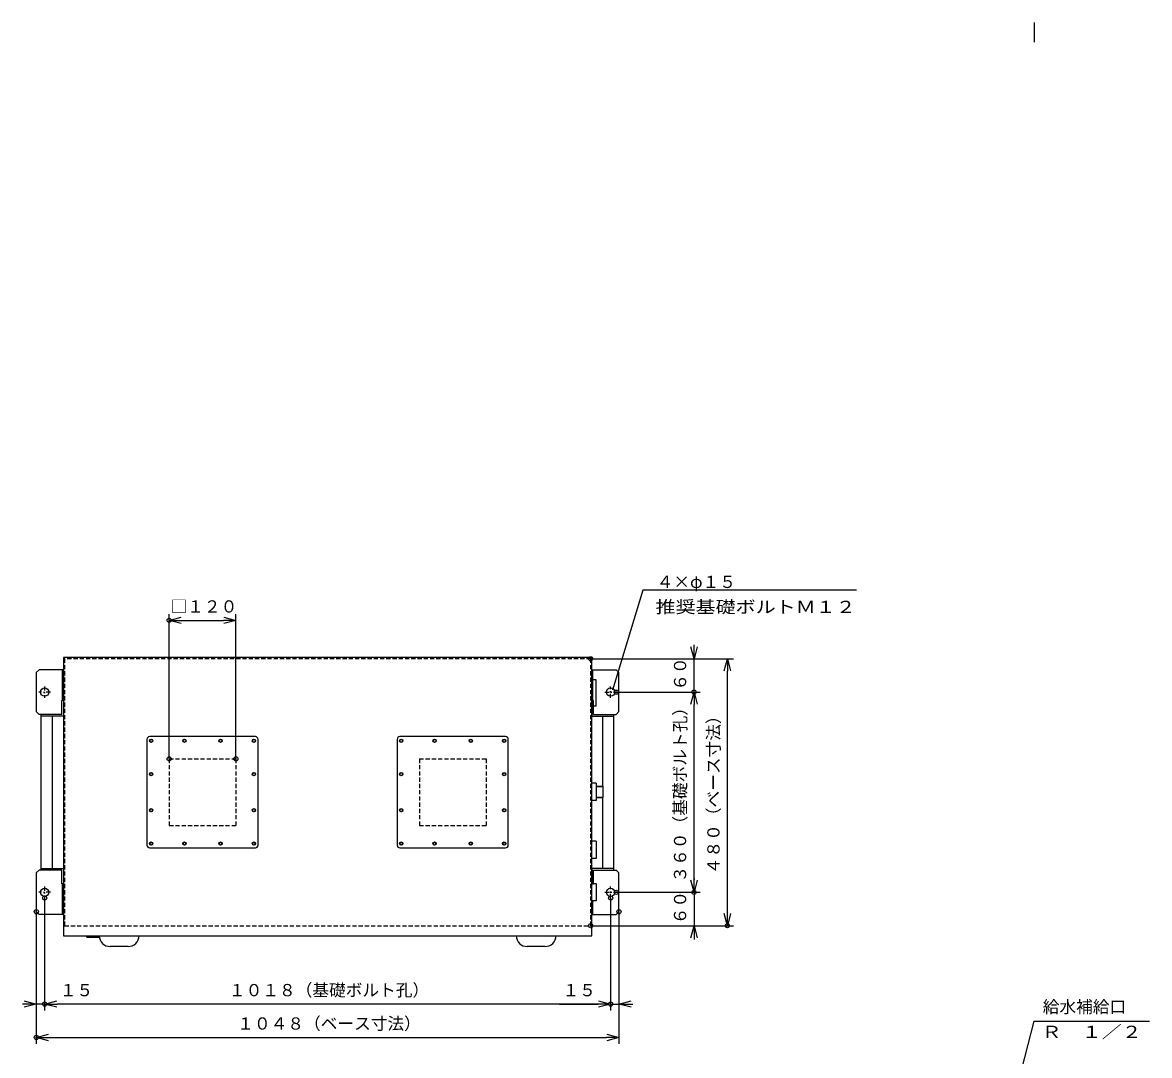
# Model space of a CAD drawing. Units: millimetres, scale not verified. Extents: x -363 to -6, y -76 to 374.
# Drawn here: x -359.5 to -89.3, y 126.7 to 374.3 of the extents above; entities that cross this region are included whole.
import ezdxf
from ezdxf.enums import TextEntityAlignment as Align

# ---------------------------------------------------------------- set-up
doc = ezdxf.new("R2010")
doc.units = ezdxf.units.MM
doc.header["$LTSCALE"] = 2
doc.header["$PDMODE"] = 32
doc.header["$PDSIZE"] = 1
doc.linetypes.add('USER1', pattern=[0.75, 0.5, -0.25])
doc.linetypes.add('USER2', pattern=[1.01, 0.5, -0.25, 0.01, -0.25])
for name, color, linetype in [('0-0_0', 7, 'Continuous'), ('0-1_M1', 7, 'Continuous'), ('0-2_M2', 7, 'Continuous'), ('0-3_DD0', 7, 'Continuous')]:
    doc.layers.add(name, color=color, linetype=linetype)
doc.styles.add('ＭＳ ゴシック', font='')
doc.styles.get('ＭＳ ゴシック').set_extended_font_data('MS Gothic')

# ---------------------------------------------------------------- blocks, each defined once
blk = doc.blocks.new('_OPEN')
at = {"layer": '0-0_0'}
blk.add_line((0, 0), (-1, 0), dxfattribs=at)
blk.add_lwpolyline([(-0.9659, 0.2588), (0, 0), (-0.9659, -0.2588)], dxfattribs=at)

msp = doc.modelspace()

# ---------------------------------------------------------------- linework, layer by layer
at = {"layer": '0-0_0'}
for q in [(-126.812, 96.79), (-89.285, 134.894)]:
    msp.add_line((-116.997, 134.894), q, dxfattribs=at)
msp.add_lwpolyline([(-159.576, 238.237), (-210.814, 238.237), (-218.031, 214.277)], dxfattribs=at)
at = {"layer": '0-1_M1'}
for p, q in [((-116.91, 374.335), (-116.91, 369.642)), ((-116.91, 374.335), (-116.91, 369.642)), ((-223.041, 222.058), (-349.707, 222.058)), ((-349.707, 222.058), (-349.707, 155.392)), ((-356.241, 218.458), (-355.574, 219.125)), ((-349.707, 219.125), (-355.574, 219.125)), ((-350.001, 219.125), (-350.001, 211.791)), ((-223.041, 219.125), (-217.174, 219.125)), ((-222.748, 211.791), (-222.748, 219.125)), ((-216.508, 218.458), (-217.174, 219.125)), ((-356.241, 218.458), (-356.241, 209.125)), ((-221.974, 216.725), (-222.748, 216.725)), ((-221.974, 210.458), (-221.974, 216.725)), ((-216.508, 209.125), (-216.508, 218.458)), ((-349.707, 211.791), (-350.107, 211.791)), ((-350.107, 208.458), (-350.107, 211.791)), ((-349.707, 211.791), (-349.707, 208.058)), ((-223.041, 211.791), (-223.041, 208.058)), ((-223.041, 211.791), (-222.641, 211.791)), ((-222.641, 208.458), (-222.641, 211.791)), ((-356.241, 209.125), (-355.574, 208.458)), ((-355.041, 208.458), (-355.574, 208.458)), ((-355.041, 171.125), (-355.041, 208.458)), ((-350.107, 208.458), (-355.041, 208.458)), ((-221.974, 210.458), (-222.641, 210.458)), ((-222.641, 208.458), (-217.708, 208.458)), ((-217.708, 208.458), (-217.174, 208.458)), ((-217.708, 171.125), (-217.708, 208.458)), ((-216.508, 209.125), (-217.174, 208.458)), ((-349.707, 208.058), (-355.041, 208.058)), ((-352.374, 171.525), (-352.374, 208.058)), ((-223.041, 208.058), (-217.708, 208.058)), ((-220.374, 191.231), (-220.374, 208.058)), ((-303.707, 203.125), (-329.041, 203.125)), ((-243.708, 203.125), (-269.041, 203.125)), ((-329.707, 202.458), (-329.707, 177.125)), ((-303.041, 177.125), (-303.041, 202.458)), ((-269.708, 202.458), (-269.708, 177.125)), ((-243.041, 177.125), (-243.041, 202.458)), ((-222.001, 191.951), (-223.041, 191.951)), ((-222.001, 191.951), (-222.001, 187.818)), ((-222.001, 191.282), (-220.308, 191.229)), ((-222.001, 191.127), (-220.308, 191.074)), ((-220.308, 188.541), (-220.308, 191.229)), ((-222.001, 187.818), (-222.974, 187.818)), ((-222.001, 188.643), (-220.308, 188.696)), ((-222.001, 188.488), (-220.308, 188.541)), ((-220.374, 171.525), (-220.374, 188.539)), ((-329.041, 176.458), (-303.707, 176.458)), ((-269.041, 176.458), (-243.708, 176.458)), ((-221.974, 178.058), (-223.041, 178.058)), ((-221.974, 178.058), (-221.974, 173.925)), ((-221.974, 173.925), (-223.041, 173.925)), ((-356.241, 170.458), (-355.574, 171.125)), ((-356.241, 170.458), (-356.241, 161.125)), ((-355.041, 171.125), (-355.574, 171.125)), ((-355.041, 171.525), (-349.707, 171.525)), ((-350.107, 171.125), (-355.041, 171.125)), ((-350.107, 167.791), (-350.107, 171.125)), ((-349.707, 171.525), (-349.707, 167.791)), ((-217.708, 171.525), (-223.041, 171.525)), ((-223.041, 171.525), (-223.041, 167.791)), ((-222.641, 171.125), (-217.708, 171.125)), ((-222.641, 167.791), (-222.641, 171.125)), ((-217.708, 171.125), (-217.174, 171.125)), ((-216.508, 170.458), (-217.174, 171.125)), ((-216.508, 161.125), (-216.508, 170.458)), ((-349.707, 167.791), (-350.107, 167.791)), ((-350.001, 167.791), (-350.001, 160.458)), ((-223.041, 167.791), (-222.641, 167.791)), ((-221.974, 167.858), (-222.641, 167.858)), ((-221.974, 167.858), (-221.974, 163.725)), ((-221.974, 163.725), (-223.041, 163.725)), ((-222.748, 160.458), (-222.748, 163.725)), ((-356.241, 161.125), (-355.574, 160.458)), ((-349.707, 160.458), (-355.574, 160.458)), ((-223.041, 160.458), (-217.174, 160.458)), ((-216.508, 161.125), (-217.174, 160.458)), ((-344.107, 155.058), (-344.107, 155.392)), ((-344.107, 155.058), (-341.144, 155.058)), ((-334.241, 152.792), (-338.507, 152.792)), ((-234.241, 152.792), (-238.508, 152.792))]:
    msp.add_line(p, q, dxfattribs=at)
at = {"layer": '0-1_M1', "linetype": 'USER1'}
for p, q in [((-223.308, 221.791), (-349.441, 221.791)), ((-349.441, 221.791), (-349.441, 157.791)), ((-223.308, 221.791), (-223.308, 157.791)), ((-324.374, 197.791), (-324.374, 181.791)), ((-264.374, 197.791), (-264.374, 181.791)), ((-324.374, 181.791), (-308.374, 181.791)), ((-264.374, 181.791), (-248.374, 181.791)), ((-349.441, 157.791), (-223.308, 157.791))]:
    msp.add_line(p, q, dxfattribs=at)
at = {"layer": '0-1_M1', "linetype": 'USER2'}
for p, q in [((-352.864, 213.791), (-355.617, 213.791)), ((-354.241, 215.168), (-354.241, 212.415)), ((-219.884, 213.791), (-217.131, 213.791)), ((-218.508, 212.415), (-218.508, 215.168)), ((-352.864, 165.791), (-355.617, 165.791)), ((-354.241, 167.168), (-354.241, 164.415)), ((-219.884, 165.791), (-217.131, 165.791)), ((-218.508, 164.415), (-218.508, 167.168))]:
    msp.add_line(p, q, dxfattribs=at)
at = {"layer": '0-1_M1'}
msp.add_lwpolyline([(-349.707, 155.392), (-223.041, 155.392), (-223.041, 222.058)], dxfattribs=at)
at = {"layer": '0-1_M1', "linetype": 'USER1'}
for points in [[(-324.374, 197.791), (-308.374, 197.791), (-308.374, 181.791)], [(-264.374, 197.791), (-248.374, 197.791), (-248.374, 181.791)]]:
    msp.add_lwpolyline(points, dxfattribs=at)
at = {"layer": '0-1_M1'}
for centre, radius in [((-354.241, 213.791), 1), ((-218.508, 213.791), 1), ((-328.707, 202.125), 0.4), ((-328.707, 202.125), 0.333), ((-320.707, 202.125), 0.4), ((-320.707, 202.125), 0.333), ((-312.041, 202.125), 0.4), ((-312.041, 202.125), 0.333), ((-304.041, 202.125), 0.4), ((-304.041, 202.125), 0.333), ((-268.708, 202.125), 0.4), ((-268.708, 202.125), 0.333), ((-260.708, 202.125), 0.4), ((-260.708, 202.125), 0.333), ((-252.041, 202.125), 0.4), ((-252.041, 202.125), 0.333), ((-244.041, 202.125), 0.4), ((-244.041, 202.125), 0.333), ((-328.707, 194.125), 0.4), ((-328.707, 194.125), 0.333), ((-304.041, 194.125), 0.4), ((-304.041, 194.125), 0.333), ((-268.708, 194.125), 0.4), ((-268.708, 194.125), 0.333), ((-244.041, 194.125), 0.4), ((-244.041, 194.125), 0.333), ((-328.707, 185.458), 0.4), ((-328.707, 185.458), 0.333), ((-304.041, 185.458), 0.4), ((-304.041, 185.458), 0.333), ((-268.708, 185.458), 0.4), ((-268.708, 185.458), 0.333), ((-244.041, 185.458), 0.4), ((-244.041, 185.458), 0.333), ((-328.707, 177.458), 0.4), ((-328.707, 177.458), 0.333), ((-320.707, 177.458), 0.4), ((-320.707, 177.458), 0.333), ((-312.041, 177.458), 0.4), ((-312.041, 177.458), 0.333), ((-304.041, 177.458), 0.4), ((-304.041, 177.458), 0.333), ((-268.708, 177.458), 0.4), ((-268.708, 177.458), 0.333), ((-260.708, 177.458), 0.4), ((-260.708, 177.458), 0.333), ((-252.041, 177.458), 0.4), ((-252.041, 177.458), 0.333), ((-244.041, 177.458), 0.4), ((-244.041, 177.458), 0.333), ((-354.241, 165.791), 1), ((-218.508, 165.791), 1)]:
    msp.add_circle(centre, radius, dxfattribs=at)
for centre, radius, start, end in [((-329.041, 202.458), 0.667, 90, 180), ((-303.707, 202.458), 0.667, 0, 90), ((-269.041, 202.458), 0.667, 90, 180), ((-243.708, 202.458), 0.667, 0, 90), ((-329.041, 177.125), 0.667, 180, 270), ((-303.707, 177.125), 0.667, 270, 0), ((-269.041, 177.125), 0.667, 180, 270), ((-243.708, 177.125), 0.667, 270, 0), ((-338.507, 155.458), 2.667, 181.43254, 270), ((-334.241, 155.458), 2.667, 270, 358.56746), ((-238.508, 155.458), 2.667, 181.43254, 270), ((-234.241, 155.458), 2.667, 270, 358.56746)]:
    msp.add_arc(centre, radius, start, end, dxfattribs=at)
at = {"layer": '0-3_DD0'}
for p, q in [((-324.374, 197.791), (-324.374, 232.488)), ((-308.374, 197.791), (-308.374, 232.488)), ((-321.374, 230.988), (-311.374, 230.988)), ((-198.509, 224.791), (-198.509, 225.091)), ((-223.308, 221.791), (-189.009, 221.791)), ((-223.308, 221.791), (-197.009, 221.791)), ((-198.509, 213.791), (-198.509, 221.791)), ((-190.509, 160.792), (-190.509, 218.791)), ((-217.131, 213.791), (-197.009, 213.791)), ((-217.131, 213.791), (-197.009, 213.791)), ((-198.509, 168.792), (-198.509, 210.791)), ((-198.509, 210.491), (-198.509, 210.791)), ((-198.509, 169.092), (-198.509, 168.792)), ((-217.131, 165.792), (-197.009, 165.792)), ((-217.131, 165.792), (-197.009, 165.792)), ((-198.509, 165.792), (-198.509, 157.792)), ((-354.241, 164.415), (-354.241, 137.493)), ((-354.241, 164.415), (-354.241, 137.493)), ((-218.508, 164.415), (-218.508, 137.493)), ((-218.508, 164.415), (-218.508, 137.493)), ((-356.241, 161.125), (-356.241, 129.493)), ((-356.241, 161.125), (-356.241, 137.493)), ((-216.508, 161.125), (-216.508, 137.493)), ((-216.508, 161.125), (-216.508, 129.493)), ((-223.308, 157.792), (-189.009, 157.792)), ((-223.308, 157.792), (-197.009, 157.792)), ((-198.509, 154.792), (-198.509, 154.492)), ((-359.241, 138.993), (-359.541, 138.993)), ((-354.241, 138.993), (-356.241, 138.993)), ((-221.508, 138.993), (-351.241, 138.993)), ((-341.941, 138.993), (-351.241, 138.993)), ((-230.808, 138.993), (-221.508, 138.993)), ((-218.508, 138.993), (-216.508, 138.993)), ((-213.508, 138.993), (-213.208, 138.993)), ((-353.241, 130.993), (-219.508, 130.993))]:
    msp.add_line(p, q, dxfattribs=at)
for p in [(-324.374, 230.988), (-223.308, 221.791), (-217.131, 213.791), (-198.509, 213.791), (-324.374, 197.791), (-308.374, 197.791), (-354.241, 164.415), (-218.508, 164.415), (-217.131, 165.791), (-198.509, 165.791), (-356.241, 161.125), (-216.508, 161.125), (-223.308, 157.791), (-190.509, 157.791), (-354.241, 138.993), (-218.508, 138.993), (-356.241, 130.993)]:
    msp.add_point(p, dxfattribs=at)

# ---------------------------------------------------------------- block references
at = {"layer": '0-3_DD0', "xscale": 3, "yscale": 3}
for p, rotation in [((-324.374, 230.988), 180), ((-198.509, 221.791), 270), ((-190.509, 221.791), 90), ((-198.509, 213.791), 90), ((-198.509, 213.791), 90), ((-198.509, 165.792), 270), ((-198.509, 165.792), 270), ((-190.509, 157.792), 270), ((-198.509, 157.792), 90), ((-354.241, 138.993), 180), ((-354.241, 138.993), 180), ((-216.508, 138.993), 180), ((-356.241, 130.993), 180)]:
    msp.add_blockref('_OPEN', p, dxfattribs=dict(at, rotation=rotation))
for p in [(-308.374, 230.988), (-356.241, 138.993), (-218.508, 138.993), (-218.508, 138.993), (-216.508, 130.993)]:
    msp.add_blockref('_OPEN', p, dxfattribs=at)

# ---------------------------------------------------------------- texts
at = {"layer": '0-2_M2', "style": 'ＭＳ ゴシック', "width": 1.2}
for s, p in [('推奨基礎ボルトＭ１２', (-207.735, 231.879)), ('Ｒ\u3000１／２', (-115.141, 129.993))]:
    msp.add_text(s, height=2.933, dxfattribs=at).set_placement(p, align=Align.BOTTOM_LEFT)
at = {"layer": '0-3_DD0', "style": 'ＭＳ ゴシック'}
for s, p in [('４×φ１５\u3000\u3000\u3000\u3000\u3000\u3000', (-207.468, 237.879)), ('□１２０', (-324.036, 231.988)), ('１５', (-350.602, 139.993)), ('１０１８（基礎ボルト孔）', (-310.036, 139.993)), ('１５', (-230.039, 139.993)), ('給水補給口', (-114.874, 135.993)), ('１０４８（ベース寸法）', (-308.036, 131.993))]:
    msp.add_text(s, height=2.933, dxfattribs=at).set_placement(p, align=Align.BOTTOM_LEFT)
for s, p in [('６０', (-199.509, 214.13)), ('３６０（基礎ボルト孔）', (-199.509, 168.13)), ('４８０（ベース寸法）', (-191.509, 170.13)), ('６０', (-199.509, 158.13))]:
    msp.add_text(s, height=2.933, rotation=90, dxfattribs=at).set_placement(p, align=Align.BOTTOM_LEFT)

doc.saveas('drawing.dxf')
